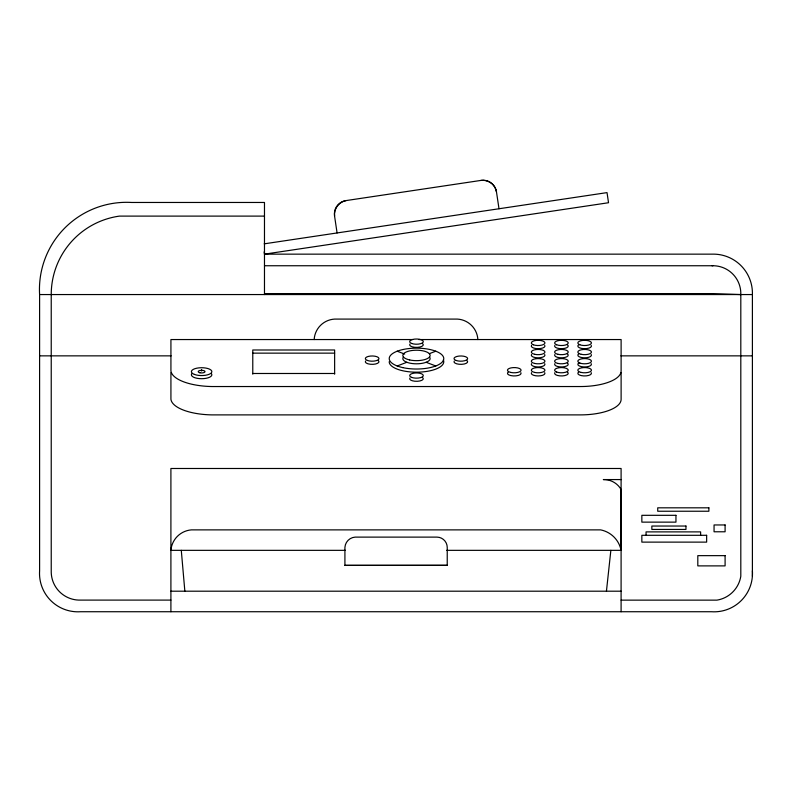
<?xml version="1.0" encoding="UTF-8"?>
<svg xmlns="http://www.w3.org/2000/svg" width="792" height="792" viewBox="0 0 792 792"><rect width="100%" height="100%" fill="white"/><g stroke="black" fill="none" stroke-linecap="round" stroke-linejoin="round"><path stroke-width="1.19" d="M621.096 547.906L621.096 489.476A19.889 19.889 0 0 0 603.316 479.566L621.364 479.566M606.444 591.198L610.86 550.341M397.188 365.973L406.831 362.281M429.343 353.668L435.778 351.202M337.085 232.957L334.57 216.087A13.454 13.454 0 0 1 346.045 200.584L480.962 180.418A13.751 13.751 0 0 1 496.475 191.892L499 208.761M264.182 243.847L607.019 192.614L608.533 202.732L264.478 254.153L264.142 251.905M264.478 216.107L119.444 216.107A79.17 79.17 0 0 0 51.233 294.555L51.233 570.804A28.462 28.462 0 0 0 80.527 600.098L170.904 600.098M264.478 254.153L711.998 254.153A39.135 39.135 0 0 1 752.4 294.555L752.4 576.259M264.478 265.746L712.939 265.746M264.478 293.614L712.939 293.614L740.807 294.555L740.807 576.259A28.819 28.819 0 0 1 716.928 600.138L621.096 600.138M752.4 570.804A38.382 38.382 0 0 1 711.473 611.731L80.527 611.731A38.432 38.432 0 0 1 39.6 570.804L39.6 294.555L752.4 294.555M412.632 339.55L170.923 339.55L170.923 370.874A42.946 16.434 0 0 0 211.85 386.536L580.189 386.536A40.709 15.573 0 0 0 621.116 370.874L621.116 339.55L418.79 339.55M252.777 353.143L334.63 353.143M39.6 355.856L171.102 355.856M620.898 355.856L752.4 355.856M252.777 373.487L334.63 373.487M345.46 550.341L170.904 550.341A22.344 22.344 0 0 1 191.367 529.878L600.633 529.878A26.017 26.017 0 0 1 621.096 550.341L446.688 550.341M344.916 565.33L447.233 565.33L447.233 547.351A10.375 10.375 0 0 0 436.996 537.115L355.143 537.115A10.999 10.999 0 0 0 344.916 547.351L344.916 565.409L447.233 565.33M170.904 591.198L621.096 591.198M397.188 351.202L404.692 354.073M426.126 362.281L435.778 365.973M181.289 550.341L184.853 591.198M700.623 535.303L700.623 531.887L646.054 531.887L646.054 535.303M621.116 372.725L621.116 399.227A40.709 15.573 0 0 1 580.189 414.889L211.85 414.889A42.946 16.434 0 0 1 170.923 399.227L170.923 372.725M621.096 611.731L621.096 468.488L170.904 468.488L170.904 611.731M334.63 374.161L334.63 349.995L252.777 349.995L252.777 374.161M264.478 294.555L264.478 202.465L131.68 202.465A87.13 87.13 0 0 0 39.6 294.555M201.614 369.636L201.614 371.032M711.998 265.746A27.888 27.888 0 0 1 740.807 294.555M477.873 339.55A21.74 21.74 0 0 0 457.41 319.087L334.63 319.087A21.711 21.711 0 0 0 314.167 339.55M544.718 363.677A6.821 2.614 0 0 1 538.134 366.963A6.821 2.614 0 0 1 531.541 363.677M567.339 363.043A6.821 2.614 0 0 1 562.32 366.934A6.821 2.614 0 0 1 554.836 363.677M591.218 363.677A6.821 2.614 0 0 1 583.744 366.934A6.821 2.614 0 0 1 578.724 363.043M544.718 372.666A6.821 2.614 0 0 1 538.134 375.943A6.821 2.614 0 0 1 531.541 372.666M567.339 372.032A6.821 2.614 0 0 1 562.32 375.923A6.821 2.614 0 0 1 554.836 372.666M591.218 372.666A6.821 2.614 0 0 1 583.744 375.923A6.821 2.614 0 0 1 578.724 372.032M544.718 354.539A6.821 2.614 0 0 1 538.134 357.826A6.821 2.614 0 0 1 531.541 354.539M567.339 353.905A6.821 2.614 0 0 1 562.32 357.796A6.821 2.614 0 0 1 554.836 354.539M591.218 354.539A6.821 2.614 0 0 1 583.744 357.796A6.821 2.614 0 0 1 578.724 353.905M544.718 345.401A6.821 2.614 0 0 1 538.134 348.688A6.821 2.614 0 0 1 531.541 345.401M567.339 344.767A6.821 2.614 0 0 1 562.32 348.668A6.821 2.614 0 0 1 554.836 345.401M211.504 373.774A10.227 3.92 0 0 1 201.614 378.705A10.227 3.92 0 0 1 191.733 373.774M591.218 345.401A6.821 2.614 0 0 1 583.744 348.668A6.821 2.614 0 0 1 578.724 344.767M520.849 372.666A6.821 2.614 0 0 1 513.364 375.923A6.821 2.614 0 0 1 508.345 372.032M378.051 360.429A6.821 2.614 0 0 1 373.032 364.33A6.821 2.614 0 0 1 365.558 361.063M429.66 357.232A13.642 5.217 0 0 1 416.483 363.805A13.642 5.217 0 0 1 403.306 357.232M443.352 359.924A27.284 10.445 0 0 1 418.859 372.141A27.284 10.445 0 0 1 389.199 361.736M422.383 343.471A6.821 2.614 0 0 1 417.374 347.361A6.821 2.614 0 0 1 409.89 344.094M466.726 360.429A6.821 2.614 0 0 1 461.706 364.33A6.821 2.614 0 0 1 454.232 361.063M422.383 377.398A6.821 2.614 0 0 1 417.374 381.289A6.821 2.614 0 0 1 409.89 378.031M334.57 216.087A14.365 14.365 0 0 1 346.045 200.584M480.962 180.418A13.662 13.662 0 0 1 496.475 191.892M708.88 507.821L657.726 507.821L657.726 511.236L708.88 511.236L708.88 507.821M675.952 515.315L641.847 515.315L641.847 522.136L675.952 522.136L675.952 515.315M725.096 524.957L714.057 524.957L714.057 531.779L725.096 531.779L725.096 524.957M685.961 526.037L651.856 526.037L651.856 529.442L685.961 529.442L685.961 526.037M706.642 535.303L641.847 535.303L641.847 542.124L706.642 542.124L706.642 535.303M725.096 555.647L697.811 555.647L697.811 565.884L725.096 565.884L725.096 555.647M194.386 374.408A10.227 3.92 0 0 0 211.504 372.656A10.227 3.92 0 0 0 198.97 367.854A10.227 3.92 0 0 0 194.386 374.408M199.911 372.765A3.406 1.307 0 0 0 205.029 371.636A3.406 1.307 0 0 0 199.911 370.507A3.406 1.307 0 0 0 199.911 372.765M556.608 344.767A6.821 2.614 0 0 0 568.013 343.599A6.821 2.614 0 0 0 559.667 340.402A6.821 2.614 0 0 0 556.608 344.767M533.303 344.767A6.821 2.614 0 0 0 544.718 343.599A6.821 2.614 0 0 0 536.362 340.402A6.821 2.614 0 0 0 533.303 344.767M534.719 354.321A6.821 2.614 0 0 0 544.955 352.064A6.821 2.614 0 0 0 534.719 349.797A6.821 2.614 0 0 0 534.719 354.321M558.014 354.321A6.821 2.614 0 0 0 568.25 352.064A6.821 2.614 0 0 0 558.014 349.797A6.821 2.614 0 0 0 558.014 354.321M579.803 344.767A6.821 2.614 0 0 0 591.218 343.599A6.821 2.614 0 0 0 582.862 340.402A6.821 2.614 0 0 0 579.803 344.767M581.219 354.321A6.821 2.614 0 0 0 591.456 352.064A6.821 2.614 0 0 0 581.219 349.797A6.821 2.614 0 0 0 581.219 354.321M534.719 363.459A6.821 2.614 0 0 0 544.955 361.202A6.821 2.614 0 0 0 534.719 358.934A6.821 2.614 0 0 0 534.719 363.459M558.014 363.459A6.821 2.614 0 0 0 568.25 361.202A6.821 2.614 0 0 0 558.014 358.934A6.821 2.614 0 0 0 558.014 363.459M510.85 372.448A6.821 2.614 0 0 0 521.077 370.191A6.821 2.614 0 0 0 510.85 367.924A6.821 2.614 0 0 0 510.85 372.448M534.719 372.448A6.821 2.614 0 0 0 544.955 370.191A6.821 2.614 0 0 0 534.719 367.924A6.821 2.614 0 0 0 534.719 372.448M556.608 372.032A6.821 2.614 0 0 0 568.013 370.864A6.821 2.614 0 0 0 559.667 367.666A6.821 2.614 0 0 0 556.608 372.032M579.803 363.043A6.821 2.614 0 0 0 591.218 361.875A6.821 2.614 0 0 0 582.862 358.677A6.821 2.614 0 0 0 579.803 363.043M581.219 372.448A6.821 2.614 0 0 0 591.456 370.191A6.821 2.614 0 0 0 581.219 367.924A6.821 2.614 0 0 0 581.219 372.448M367.32 360.429A6.821 2.614 0 0 0 378.734 359.261A6.821 2.614 0 0 0 370.379 356.063A6.821 2.614 0 0 0 367.32 360.429M402.841 367.627A27.284 10.445 0 0 0 443.767 358.588A27.284 10.445 0 0 0 402.841 349.549A27.284 10.445 0 0 0 402.841 367.627M409.662 359.954A13.642 5.217 0 0 0 430.125 355.44A13.642 5.217 0 0 0 409.662 350.915A13.642 5.217 0 0 0 409.662 359.954M411.662 343.471A6.821 2.614 0 0 0 423.067 342.293A6.821 2.614 0 0 0 414.711 339.095A6.821 2.614 0 0 0 411.662 343.471M455.994 360.429A6.821 2.614 0 0 0 467.409 359.261A6.821 2.614 0 0 0 459.053 356.063A6.821 2.614 0 0 0 455.994 360.429M411.662 377.398A6.821 2.614 0 0 0 423.067 376.23A6.821 2.614 0 0 0 414.711 373.032A6.821 2.614 0 0 0 411.662 377.398"/></g></svg>
